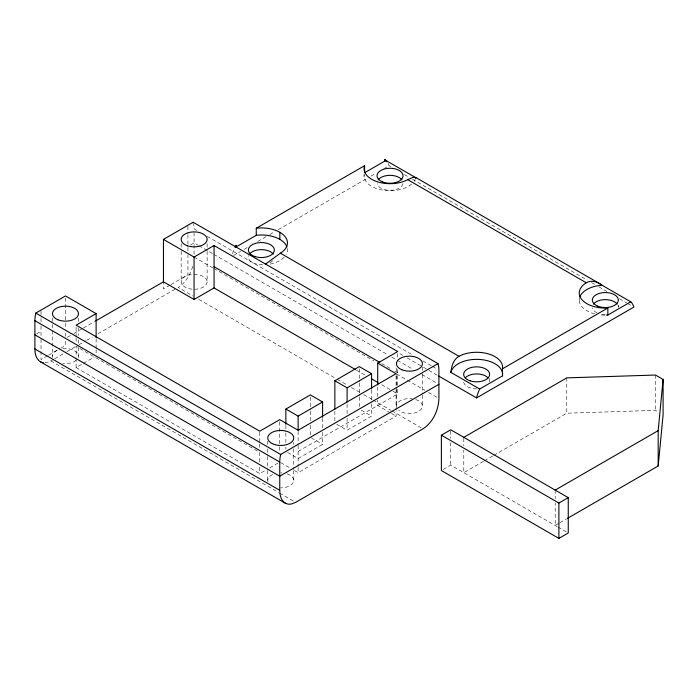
<?xml version="1.0" encoding="UTF-8"?>
<svg xmlns="http://www.w3.org/2000/svg" width="698" height="698" viewBox="0 0 698 698"><rect width="100%" height="100%" fill="white"/><g stroke="black" fill="none" stroke-linecap="round" stroke-linejoin="round"><path stroke-width="0.52" stroke-dasharray="3.49 2.62" d="M579.227 300.123L579.227 298.142M192.718 266.287C190.336 274.611 185.659 282.803 178.147 287.463L193.215 296.161M36.645 333.81L41.025 331.288M190.563 244.954L194.061 242.93L197.822 245.103M67.392 337.265L73.046 334.002M73.979 333.461L82.46 328.566M83.402 328.025L94.701 321.499M47.612 355.753L41.025 359.557L41.025 337.815M48.555 355.212L59.853 348.686M60.796 348.145L65.507 345.423L65.507 340.371M170.042 285.072L163.454 288.876L163.454 281.809M170.984 284.531L187.937 274.742L187.937 255.163M44.96 362.864L49.384 361.712L53.641 359.339M54.592 358.798L65.909 352.263M66.851 351.713L78.167 345.187M79.11 344.638L85.714 340.825M86.657 340.284L92.319 337.012M97.973 333.749L176.254 288.553M233.437 255.538L240.505 251.463M244.169 249.343L247.869 247.205M257.832 241.456L266.104 236.683M269.873 234.502L274.576 231.788M278.345 229.607L367.349 178.226M371.013 176.105L375.637 173.444M383.821 168.715L389.039 165.705L390.836 166.743M76.117 358.03L76.117 367.576L82.477 363.902M83.394 363.37L94.3 357.079M76.117 367.576L259.761 473.602L266.121 469.929M269.76 467.826L277.944 463.106M298.125 451.449L397.703 393.96L397.703 388.655M322.607 432.42L322.607 444.382L298.125 458.516L286.826 451.99M336.733 424.262L347.098 430.247L371.58 416.104L371.58 404.142M294.451 470.539L298.125 472.659L396.071 416.104L396.071 410.808M443.247 469.457L450.734 465.13L557.065 526.519M483.452 461.326L463.795 472.668L463.795 450.184M484.386 460.785L492.814 455.916M493.756 455.375L566.776 413.216L655.483 410.372L658.868 412.326M558.941 523.282L555.198 525.446L555.198 502.953M559.875 522.741L566.436 518.954M404.343 174.544L408.845 177.144M412.439 179.22L587.088 280.046M591.581 282.646L595.185 284.723M598.788 286.799L606.885 291.485M619.492 298.761L626.691 302.915M627.598 303.438L632.091 306.038M196.88 230.427L194.061 228.796A29.569 17.075 -60 0 0 193.643 224.206M207.245 236.404L412.553 354.942M422.909 360.918L431.381 365.813M432.324 366.354L437.035 369.076M400.041 353.738L402.737 355.291M407.239 357.891L422.543 366.729M423.442 367.244L427.944 369.844M428.842 370.368L437.847 375.559M198.764 245.652L212.89 253.81M213.832 254.351L388.062 354.942M391.831 357.114L396.543 359.836M397.476 360.377L412.553 369.076M421.967 374.512L437.035 383.211M381.693 363.51L390.165 368.404M394.876 371.127L397.703 372.758M212.89 267.945L194.061 257.065L194.061 230.968M213.832 268.486L373.936 360.918M396.543 373.971L424.794 390.278M428.555 392.459L437.978 397.895M356.259 370.036L364.74 374.931M381.693 384.72L392.049 390.697M392.991 391.238L397.703 393.96M198.86 299.425L336.357 378.805M337.3 379.354L347.665 385.331M351.426 387.512L359.906 392.398M363.667 394.579L372.147 399.474M373.09 400.015L390.985 410.345M391.927 410.886L421.121 427.743M390.557 412.928L377.705 405.503L377.705 400.067M391.473 413.46L396.071 416.104M361.224 410.127L371.58 416.104M557.999 527.06L567.326 532.443M311.308 437.855L322.607 444.382M280.675 462.582L290.778 468.41M50.814 360.971L278.72 492.552M279.662 493.102L293.788 501.251M364.103 174.413L364.103 176.585M655.483 375.035L655.483 410.372M618.306 305.105L618.306 307.129A12.983 7.495 0 0 0 618.027 305.593M566.776 377.871L566.776 413.216M555.198 490.101L555.198 498.669M489.63 378.386L489.63 381.413A12.983 7.495 0 0 0 488.565 378.438M463.795 438.405L463.795 445.9M450.734 430.858L450.734 438.361M450.734 442.645L450.734 465.13M422.421 366.93L422.421 373.456M422.421 374.547L422.421 394.117M422.421 395.208L422.421 406.079M397.703 353.668L397.703 358.973M397.703 369.574L397.703 387.599M396.447 368.021L396.447 374.547M396.447 375.637L396.447 387.599M396.447 388.681L396.447 406.079M396.071 375.821L396.071 388.542M396.071 389.597L396.071 409.743M377.705 387.015L377.705 398.977M371.58 390.008L371.58 403.06M359.339 368.806L359.339 381.85M359.339 382.94L359.339 395.993M359.339 397.075L359.339 407.955M347.098 404.142L347.098 413.931M347.098 418.285L347.098 430.247M334.857 411.218L334.857 420.999M322.607 418.285L322.607 428.066M310.366 397.075L310.366 410.127M310.366 411.218L310.366 420.999M310.366 425.352L310.366 435.142M298.125 431.303L298.125 444.382M298.125 445.472L298.125 466.29M298.125 467.355L298.125 472.659M293.745 442.314L293.745 444.486M293.745 448.831L293.745 469.492M293.745 470.583L293.745 480.372M285.883 425.352L285.883 431.879M285.883 432.961L285.883 442.75M285.883 447.104L285.883 449.276M279.758 421.819L279.758 445.743M279.758 446.825L279.758 452.269M267.77 441.223L267.77 444.486M267.77 448.831L267.77 455.358M267.77 456.448L267.77 469.492M267.77 470.583L267.77 480.372M259.761 432.245L259.761 442.846M259.761 443.911L259.761 448.151M259.761 461.936L259.761 452.391L76.117 346.365L76.117 356.966M259.761 467.232L259.761 473.602M207.132 243.733L207.132 250.25M207.132 251.341L207.132 281.791A12.983 7.495 0 0 1 187.657 288.283A12.983 7.495 0 0 1 187.657 275.3A12.983 7.495 0 0 1 207.132 281.791M187.937 226.318L187.937 233.743M187.937 234.798L187.937 244.344M187.937 247.554L187.937 254.081M181.166 243.733L181.166 250.25M181.166 251.341L181.166 281.791M96.115 338.626L96.115 348.415M96.115 349.506L96.115 353.851M78.464 318.018L78.464 322.371M78.464 327.807L78.464 335.415M78.464 339.769L78.464 346.295M78.464 347.377L78.464 356.076M76.117 327.283L76.117 336.82M76.117 337.884L76.117 343.189M65.507 298.116L65.507 322.04M65.507 323.13L65.507 328.566M65.507 332.92L65.507 337.265M52.49 318.018L52.49 323.453M52.49 324.544L52.49 356.076M41.025 311.142L41.025 317.503M41.025 318.567L41.025 324.928M41.025 325.983L41.025 336.724M415.729 399.526A12.983 7.495 0 0 1 419.044 411.122A12.983 7.495 0 0 1 398.733 410.328M396.726 407.623A12.983 7.495 0 0 1 412.09 398.741M287.061 473.82A12.983 7.495 0 0 1 293.334 482.248A12.983 7.495 0 0 1 280.762 487.867M268.049 481.908A12.983 7.495 0 0 1 273.398 474.195M280.762 472.878A12.983 7.495 0 0 1 282.097 472.912M62.82 348.738A12.983 7.495 0 0 1 78.185 357.612M76.178 360.325A12.983 7.495 0 0 1 62.82 363.414M52.769 357.612A12.983 7.495 0 0 1 58.117 349.899M388.079 163.367A26.594 15.356 -60 0 1 389.013 165.731M605.323 314.624A12.983 7.495 0 0 1 601.379 314.266M596.999 312.879A12.983 7.495 0 0 1 592.401 307.897M476.647 388.908A12.983 7.495 0 0 1 463.664 381.413M402.955 183.609A12.983 7.495 0 0 1 390.034 190.327A12.983 7.495 0 0 1 377.121 183.609M272.717 260.755A12.983 7.495 0 0 1 269.681 262.876M262.701 264.577A12.983 7.495 0 0 1 248.654 255.581M232.46 253.732A26.541 15.321 -60 0 1 234.319 248.767M287.314 248.436A25.974 14.998 0 0 1 286.232 254.534M284.191 257.257A25.974 14.998 0 0 1 269.07 264.324M415.136 179.613A25.974 14.998 0 0 1 414.089 181.428M411.584 184.132A25.974 14.998 0 0 1 381.536 189.935A25.974 14.998 0 0 1 364.138 174.648M604.834 315.121A25.974 14.998 0 0 1 600.341 314.859M594.722 313.847A25.974 14.998 0 0 1 579.366 298.578"/><path stroke-width="1.05" d="M479.7 389.03L450.899 372.4C451.449 366.354 453.307 359.479 458.97 356.294A25.974 14.998 0 0 1 488.225 353.851A25.974 14.998 0 0 1 502.481 368.806L502.481 375.873L479.7 389.03A27.074 15.626 -60 0 0 476.568 397.912L438.745 376.082M567.369 518.413L658.179 465.985L658.179 430.64L663.1 379.433L655.483 375.035L566.776 377.871L463.795 437.332M658.179 465.985L663.1 414.769L663.1 379.433M235.776 247.458L236.046 245.356A26.541 15.321 -60 0 0 234.964 247.38M235.898 247.406L236.046 245.356M265.292 264.289L280.395 253.191A25.974 14.998 0 0 0 284.165 235.61A25.974 14.998 0 0 0 256.262 228.229L256.262 235.296L236.046 246.961M606.344 315.103A25.974 14.998 0 0 0 607.845 315.042L607.845 307.975A25.974 14.998 0 0 1 581.914 299.695A25.974 14.998 0 0 1 586.294 282.777C591.346 279.689 597.724 281.844 602.042 285.246L630.756 301.815A27.074 15.626 -60 0 1 633.88 307.085L476.56 397.912M95.643 320.958L163.454 281.809L163.454 239.397L193.145 222.252L438.004 363.623A29.569 17.075 -60 0 1 438.911 370.167L438.92 398.436C438.545 410.154 433.022 422.342 423.005 428.834L295.673 502.342L291.293 504.052L288.361 504.192L285.648 503.389L40.781 362.026C36.183 359.531 34.909 353.799 34.9 348.956L34.9 320.687A29.569 17.075 -60 0 1 35.807 313.088L65.507 295.943L96.115 313.611L96.115 337.544M96.115 313.611L76.117 325.163L259.761 431.19L279.758 419.638L298.125 430.247L396.071 373.7L377.705 363.091L377.705 384.842M163.454 239.397L194.061 257.065L214.059 245.522L397.703 351.548L377.705 363.091M256.262 228.229L364.6 165.679A25.974 14.998 0 0 0 377.304 181.768A25.974 14.998 0 0 0 407.719 179.683L413.452 177.187L415.79 177.711A25.974 14.998 0 0 1 415.615 178.356M364.6 172.746L384.807 161.081L386.666 160.898L415.79 177.711M163.454 281.809L194.061 299.477L214.059 287.934L355.317 369.495M285.883 424.262L285.883 409.037L310.366 394.902L322.607 401.969L322.607 417.195M334.857 409.037L334.857 380.768L359.339 366.625L371.58 373.7L371.58 388.926M285.883 409.037L298.125 416.104L322.607 401.969M334.857 380.768L347.098 387.835L371.58 373.7M285.648 503.389C281.041 500.894 279.767 495.161 279.758 490.328L279.758 462.05A29.569 17.075 -60 0 1 280.666 454.459L438.004 363.623M438.92 384.301L279.758 476.193L34.9 334.822M502.481 368.806L607.845 307.975M607.845 315.042L630.756 301.815M441.372 435.194L450.734 429.794L568.259 497.639L568.259 532.984L558.889 538.385L441.372 470.539L441.372 435.194L558.889 503.049L568.259 497.639M555.198 490.101L658.179 430.64M43.503 362.829L40.781 362.026M415.502 177.336L600.28 284.016M407.719 179.683L586.294 282.777M280.395 253.191L458.97 356.294M214.059 266.732L379.808 362.428M371.327 378.735L377.923 382.539M35.807 313.088L280.666 454.459M34.9 320.687L279.758 462.05M34.9 348.956L279.758 490.328M386.666 160.898L384.807 159.615L384.807 161.081M558.889 503.049L558.889 538.385M364.6 165.679L364.6 171.865M347.098 387.835L347.098 401.969M298.125 416.104L298.125 430.247M279.846 232.312L279.846 239.379M214.059 245.522L214.059 287.934M194.061 257.065L194.061 299.477M193.154 222.252A29.569 17.075 -60 0 1 193.372 223.02M593.405 304.145A12.983 7.495 0 0 1 605.323 299.625A12.983 7.495 0 0 1 617.233 304.145M465.296 377.775A12.983 7.495 0 0 1 476.647 373.919A12.983 7.495 0 0 1 487.998 377.775M378.115 179.857A12.983 7.495 0 0 1 390.034 175.338A12.983 7.495 0 0 1 401.952 179.857M249.448 254.142A12.983 7.495 0 0 1 261.366 249.622A12.983 7.495 0 0 1 273.284 254.142M256.262 235.296A25.974 14.998 0 0 1 286.904 246.909M384.825 159.58A26.594 15.356 -60 0 1 387.067 161.744M450.899 372.4A25.974 14.998 0 0 1 479.657 359.453A25.974 14.998 0 0 1 502.481 375.873M579.776 297.051A25.974 14.998 0 0 1 602.042 285.246M401.812 369.739A12.983 7.495 0 0 0 422.351 364.443A12.983 7.495 0 0 0 404.133 356.826A12.983 7.495 0 0 0 401.812 369.739M274.27 444.452A12.983 7.495 0 0 0 293.745 437.96A12.983 7.495 0 0 0 274.27 431.469A12.983 7.495 0 0 0 274.27 444.452M57.855 319.736A12.983 7.495 0 0 0 78.394 314.44A12.983 7.495 0 0 0 60.176 306.823A12.983 7.495 0 0 0 57.855 319.736M187.657 245.871A12.983 7.495 0 0 0 207.132 239.379A12.983 7.495 0 0 0 187.657 232.888A12.983 7.495 0 0 0 187.657 245.871M254.875 256.541A12.983 7.495 0 0 0 274.349 250.05A12.983 7.495 0 0 0 254.875 243.558A12.983 7.495 0 0 0 254.875 256.541M382.417 181.838A12.983 7.495 0 0 0 402.955 176.542A12.983 7.495 0 0 0 384.738 168.916A12.983 7.495 0 0 0 382.417 181.838M470.155 380.838A12.983 7.495 0 0 0 489.63 374.346A12.983 7.495 0 0 0 470.155 367.855A12.983 7.495 0 0 0 470.155 380.838M597.697 306.125A12.983 7.495 0 0 0 618.236 300.829A12.983 7.495 0 0 0 600.027 293.212A12.983 7.495 0 0 0 597.697 306.125"/></g></svg>
